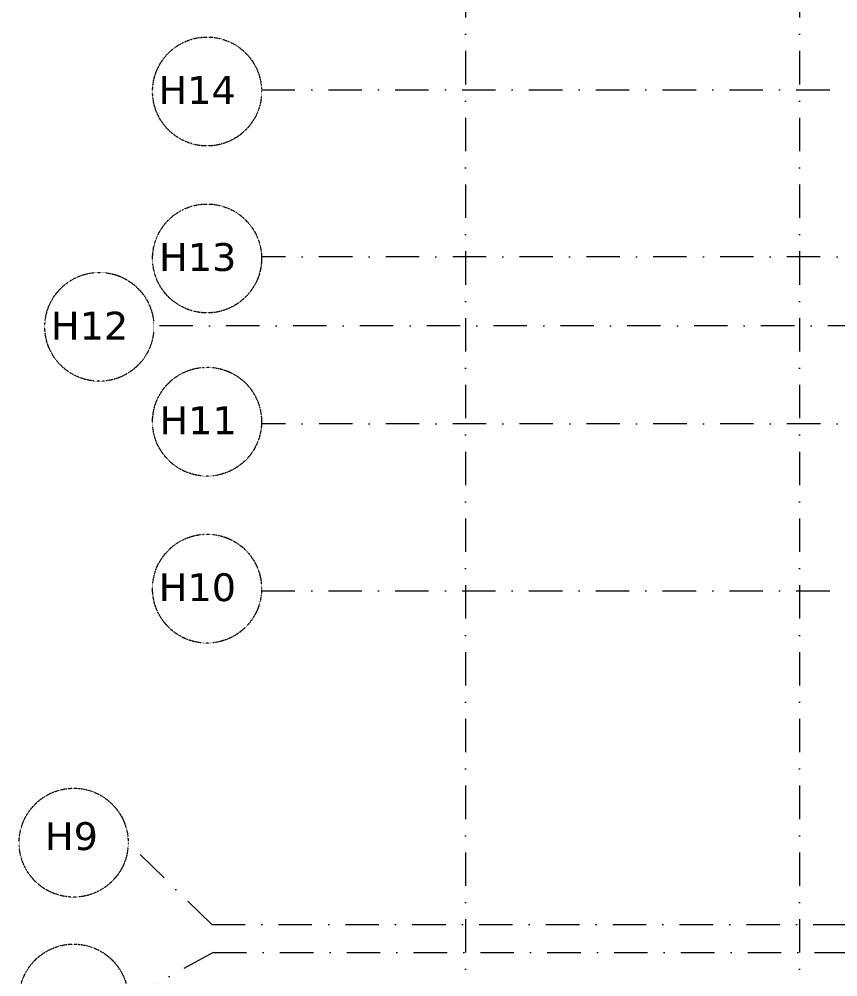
# Model space of a CAD drawing. Header units: millimetres. Extents: x -3092162 to 4513894, y -12317808 to 1849994.
# Drawn here: x -464526 to -449828, y -5866469 to -5849262 of the extents above; entities that cross this region are included whole.
import ezdxf

# ---------------------------------------------------------------- set-up
doc = ezdxf.new("R2010")
doc.units = ezdxf.units.MM
doc.header["$LTSCALE"] = 2
doc.header["$MEASUREMENT"] = 0
doc.linetypes.add('DASHDOT', pattern=[1, 0.5, -0.25, 0, -0.25])
doc.layers.add('GRID', color=251, linetype='DASHDOT', lineweight=5)
doc.layers.add('ST TEXT', color=251, linetype='DASHDOT', lineweight=5)
doc.styles.add('style2', font='verdana.ttf')

msp = doc.modelspace()

# ---------------------------------------------------------------- linework, layer by layer
at = {"layer": 'GRID', "color": 5, "ltscale": 600}
for p, q in [((-456514.3, -5807829.3), (-456514.3, -5892623.2)), ((-450514.3, -5807829.3), (-450514.3, -5892623.2))]:
    msp.add_line(p, q, dxfattribs=at)
at = {"layer": 'GRID', "color": 6, "ltscale": 600}
for p, q in [((-460174.2, -5850531.2), (-367334.7, -5850531.2)), ((-367335.2, -5853531.2), (-460174.2, -5853531.2)), ((-365401.2, -5854770.2), (-462108.1, -5854773.8)), ((-367334.5, -5856531.2), (-460174.2, -5856531.2)), ((-460174.2, -5859531.2), (-367334.7, -5859531.2)), ((-461068.5, -5865531.2), (-462569.2, -5864058.9)), ((-461068.5, -5865531.2), (-366441.1, -5865531.2)), ((-461044.5, -5866031.2), (-462569.2, -5866859.6)), ((-461044.5, -5866031.2), (-366465.1, -5866031.2))]:
    msp.add_line(p, q, dxfattribs=at)
at = {"layer": 'ST TEXT', "ltscale": 0.1}
for centre in [(-461152.1, -5850561.5), (-461152.1, -5853561.5), (-463086.4, -5854790), (-461152.6, -5856494.3), (-461152.6, -5859494.3), (-463547.5, -5864058.9), (-463547.5, -5866859.6)]:
    msp.add_circle(centre, 978.4, dxfattribs=at)

# ---------------------------------------------------------------- texts
at = {"layer": 'ST TEXT', "lineweight": 50, "style": 'style2'}
for s, p in [('H14', (-462025, -5850785.3)), ('H13', (-462014.9, -5853785.3)), ('H12', (-463955.8, -5855018.7)), ('H11', (-462006.2, -5856718.7)), ('H10', (-462020.3, -5859718.1)), ('H9', (-464063, -5864190.4))]:
    msp.add_text(s, height=500, dxfattribs=at).set_placement(p)

doc.saveas('drawing.dxf')
